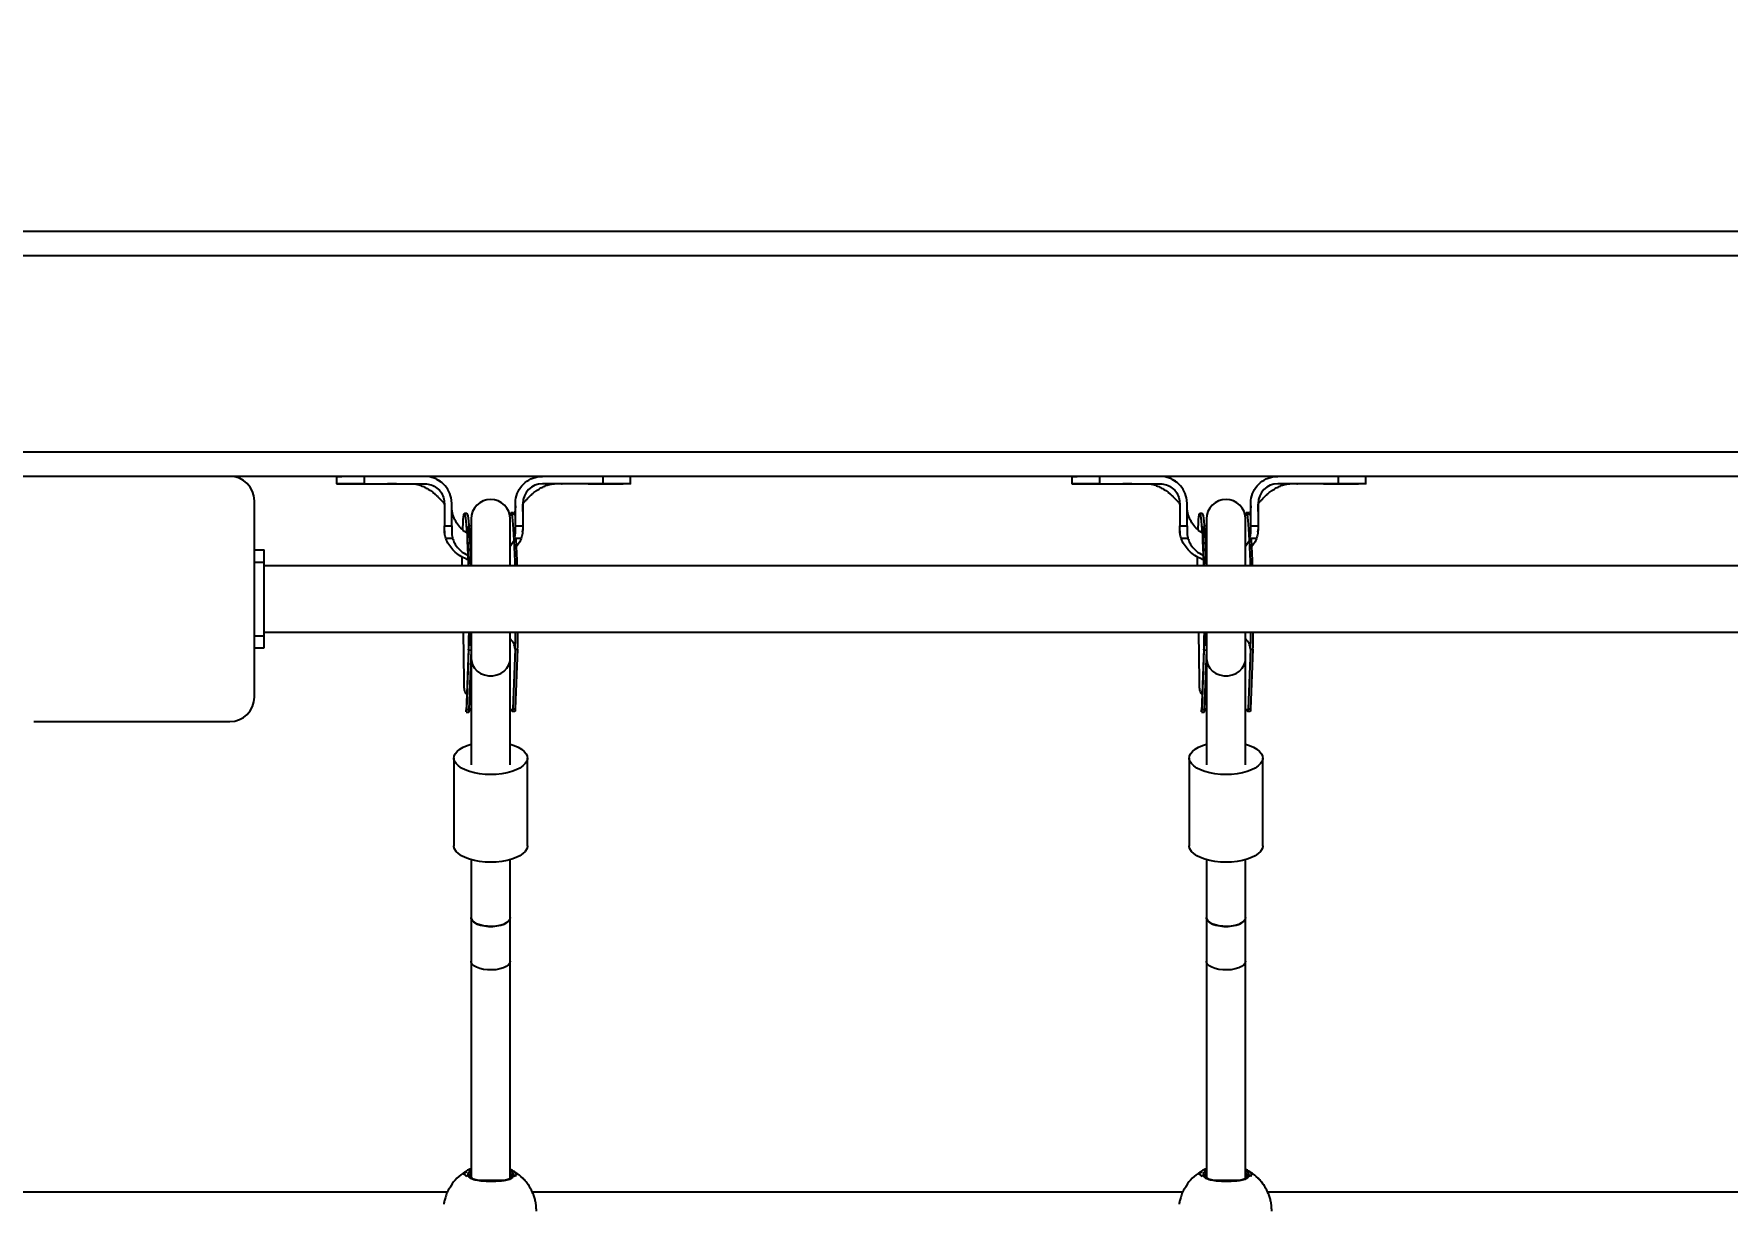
# Model space of a CAD drawing. Header units: millimetres. Extents: x -3362 to 2982, y -2844 to 2289.
# Drawn here: x 142 to 833, y 342 to 819 of the extents above; entities that cross this region are included whole.
import ezdxf

# ---------------------------------------------------------------- set-up
doc = ezdxf.new("R2010")
doc.units = ezdxf.units.MM
doc.layers.add('DIKOM_ОБЪЕКТ', color=7, linetype='Continuous')
doc.layers.add('DIKOM_РАЗМЕР_ЗОНА', color=7, linetype='Continuous')
doc.styles.add('style1', font='arial.ttf', dxfattribs={"width": 0.8})
doc.dimstyles.new('1-50', dxfattribs={"dimtxt": 300, "dimasz": 200, "dimexe": 100, "dimexo": 0, "dimgap": 100, "dimtad": 1, "dimdec": 0, "dimtxsty": 'style1', "dimcen": 0, "dimclrd": 7, "dimclre": 7, "dimadec": 1, "dimazin": 2, "dimtfac": 1, "dimtdec": 0, "dimtmove": 0, "dimatfit": 3, "dimfxl": 0, "dimlwd": 25, "dimlwe": 18, "dimarcsym": 0})

# ---------------------------------------------------------------- blocks, each defined once
blk = doc.blocks.new('*D1')
at = {"layer": 'Defpoints', "color": 0, "transparency": 16777216}
for p in [(-2911.71, 2288.6), (542, 2288.6), (182.22, -2211.4)]:
    blk.add_point(p, dxfattribs=at)
at = {"layer": 'DIKOM_РАЗМЕР_ЗОНА', "color": 7, "lineweight": 18, "transparency": 16777216}
for p, q in [((542, 2288.6), (-3011.71, 2288.6)), ((182.22, -2211.4), (-3011.71, -2211.4))]:
    blk.add_line(p, q, dxfattribs=at)
at = {"layer": 'DIKOM_РАЗМЕР_ЗОНА', "color": 7, "lineweight": 25, "transparency": 16777216}
blk.add_line((-2911.71, -2011.4), (-2911.71, 2088.6), dxfattribs=at)
at = {"layer": 'DIKOM_РАЗМЕР_ЗОНА', "color": 7, "transparency": 16777216}
for points in [[(-2945.05, 2088.6), (-2878.38, 2088.6), (-2911.71, 2288.6)], [(-2945.05, -2011.4), (-2878.38, -2011.4), (-2911.71, -2211.4)]]:
    blk.add_solid(points, dxfattribs=at)
at = {"layer": 'DIKOM_РАЗМЕР_ЗОНА', "color": 0, "transparency": 16777216, "insert": (-3164.89, 38.6), "char_height": 300, "attachment_point": 5, "rotation": 90, "style": 'style1'}
blk.add_mtext('4500', dxfattribs=at)

msp = doc.modelspace()

# ---------------------------------------------------------------- linework, layer by layer
at = {"layer": 'DIKOM_ОБЪЕКТ'}
for p, q in [((-1117.78, 738.6), (1482.22, 738.6)), ((1482.22, 728.6), (-1117.78, 728.6)), ((-1117.78, 648.6), (1482.22, 648.6)), ((142.22, 638.6), (-877.78, 638.6)), ((222.22, 638.6), (142.22, 638.6)), ((1242.22, 638.6), (222.22, 638.6)), ((265.69, 638.6), (265.69, 635.6)), ((265.69, 635.6), (270.96, 635.6)), ((272.28, 635.6), (269.17, 635.6)), ((272.05, 635.6), (269.81, 635.6)), ((276.97, 638.6), (276.97, 635.6)), ((276.97, 635.6), (301.69, 635.6)), ((308.42, 636.3), (306.66, 637.35)), ((309.12, 635.64), (308.79, 635.94)), ((374.4, 635.6), (349.69, 635.6)), ((373.18, 635.6), (379.81, 635.6)), ((374.4, 638.6), (374.4, 635.6)), ((374.58, 635.6), (374.97, 635.6)), ((379.88, 635.6), (382.61, 635.6)), ((385.69, 635.6), (385.69, 638.6)), ((565.69, 638.6), (565.69, 635.6)), ((565.69, 635.6), (570.96, 635.6)), ((572.28, 635.6), (569.17, 635.6)), ((572.05, 635.6), (569.81, 635.6)), ((576.97, 638.6), (576.97, 635.6)), ((576.97, 635.6), (601.69, 635.6)), ((608.42, 636.3), (606.66, 637.35)), ((609.12, 635.64), (608.79, 635.94)), ((674.4, 635.6), (649.69, 635.6)), ((673.18, 635.6), (679.81, 635.6)), ((674.4, 638.6), (674.4, 635.6)), ((674.58, 635.6), (674.97, 635.6)), ((679.88, 635.6), (682.61, 635.6)), ((685.69, 635.6), (685.69, 638.6)), ((232.22, 548.6), (232.22, 628.6)), ((309.69, 627.6), (309.69, 626.6)), ((309.69, 626.6), (309.69, 618.46)), ((312.69, 626.6), (312.69, 627.6)), ((312.69, 618.46), (312.69, 626.6)), ((318.88, 623.44), (317.88, 623.42)), ((337.86, 623.76), (336.86, 623.74)), ((338.69, 626.6), (338.69, 627.6)), ((338.69, 618.46), (338.69, 626.6)), ((341.69, 627.6), (341.69, 626.6)), ((341.69, 626.6), (341.69, 618.46)), ((609.69, 627.6), (609.69, 626.6)), ((609.69, 626.6), (609.69, 618.46)), ((612.69, 626.6), (612.69, 627.6)), ((612.69, 618.46), (612.69, 626.6)), ((618.88, 623.44), (617.88, 623.42)), ((637.86, 623.76), (636.86, 623.74)), ((638.69, 626.6), (638.69, 627.6)), ((638.69, 618.46), (638.69, 626.6)), ((641.69, 627.6), (641.69, 626.6)), ((641.69, 626.6), (641.69, 618.46)), ((309.69, 618.46), (312.69, 618.46)), ((309.77, 616.34), (309.78, 615.77)), ((320.59, 614.71), (319.89, 615.03)), ((320.59, 621.23), (320.59, 602.1)), ((336.59, 602.1), (336.59, 621.23)), ((338.69, 618.46), (341.69, 618.46)), ((341.63, 615.97), (341.64, 616.75)), ((341.64, 616.25), (341.65, 616.95)), ((609.69, 618.46), (612.69, 618.46)), ((609.77, 616.34), (609.78, 615.77)), ((620.59, 614.71), (619.89, 615.03)), ((620.59, 621.23), (620.59, 602.1)), ((636.59, 602.1), (636.59, 621.23)), ((638.69, 618.46), (641.69, 618.46)), ((641.63, 615.97), (641.64, 616.75)), ((641.64, 616.25), (641.65, 616.95)), ((232.22, 608.6), (236.22, 608.6)), ((236.22, 603.6), (236.22, 608.6)), ((313.07, 613.25), (310.35, 613.25)), ((336.59, 610.15), (337.89, 612.17)), ((341.02, 613.25), (339, 613.25)), ((613.07, 613.25), (610.35, 613.25)), ((636.59, 610.15), (637.89, 612.17)), ((641.02, 613.25), (639, 613.25)), ((232.22, 603.6), (236.22, 603.6)), ((236.22, 573.6), (236.22, 603.6)), ((1228.22, 602.1), (236.22, 602.1)), ((320.32, 606.14), (320.59, 606.04)), ((320.59, 604.22), (320.38, 604.29)), ((620.32, 606.14), (620.59, 606.04)), ((620.59, 604.22), (620.38, 604.29)), ((232.22, 573.6), (236.22, 573.6)), ((236.22, 575.1), (1228.22, 575.1)), ((236.22, 568.6), (236.22, 573.6)), ((317.33, 575.1), (317.58, 555.24)), ((320.59, 575.1), (320.59, 564.4)), ((336.59, 564.4), (336.59, 575.1)), ((617.33, 575.1), (617.58, 555.24)), ((620.59, 575.1), (620.59, 564.4)), ((636.59, 564.4), (636.59, 575.1)), ((232.22, 568.6), (236.22, 568.6)), ((319.6, 568.32), (318.6, 542.57)), ((319.6, 567.78), (318.66, 543.47)), ((319.6, 568.32), (319.6, 567.78)), ((319.6, 567.78), (320.59, 567.79)), ((320.59, 567.68), (319.66, 543.49)), ((338.58, 568.1), (337.64, 543.79)), ((338.58, 568.1), (339.58, 568.11)), ((339.58, 568.11), (338.64, 543.81)), ((619.59, 568.32), (618.6, 542.57)), ((619.6, 567.78), (618.66, 543.47)), ((619.59, 568.32), (619.6, 567.78)), ((619.6, 567.78), (620.59, 567.79)), ((620.59, 567.68), (619.66, 543.49)), ((638.58, 568.1), (637.64, 543.79)), ((638.58, 568.1), (639.58, 568.11)), ((639.58, 568.11), (638.64, 543.81)), ((320.59, 564.4), (320.59, 520.95)), ((336.59, 520.95), (336.59, 564.4)), ((620.59, 564.4), (620.59, 520.95)), ((636.59, 520.95), (636.59, 564.4)), ((318.61, 542.47), (319.61, 542.49)), ((318.66, 543.47), (319.66, 543.49)), ((337.48, 542.79), (338.48, 542.81)), ((337.64, 543.79), (338.64, 543.81)), ((618.61, 542.47), (619.61, 542.49)), ((618.66, 543.47), (619.66, 543.49)), ((637.48, 542.79), (638.48, 542.81)), ((637.64, 543.79), (638.64, 543.81)), ((142.22, 538.6), (222.22, 538.6)), ((313.59, 523.69), (313.59, 487.92)), ((343.59, 487.92), (343.59, 523.69)), ((613.59, 523.69), (613.59, 487.92)), ((643.59, 487.92), (643.59, 523.69)), ((320.59, 482.24), (320.59, 458.6)), ((336.59, 458.6), (336.59, 482.24)), ((620.59, 482.24), (620.59, 458.6)), ((636.59, 458.6), (636.59, 482.24)), ((320.59, 458.6), (320.59, 440.83)), ((336.59, 440.83), (336.59, 458.6)), ((620.59, 458.6), (620.59, 440.83)), ((636.59, 440.83), (636.59, 458.6)), ((320.59, 440.83), (320.59, 352.54)), ((336.59, 352.35), (336.59, 440.83)), ((620.59, 440.83), (620.59, 352.54)), ((636.59, 352.35), (636.59, 440.83)), ((320.13, 353.19), (320.12, 353.38)), ((337.09, 353.06), (337.06, 353.14)), ((337.57, 354.3), (337.85, 353.53)), ((620.13, 353.19), (620.12, 353.38)), ((637.09, 353.06), (637.06, 353.14)), ((637.57, 354.3), (637.85, 353.53)), ((310.93, 346.6), (45.59, 346.6)), ((312.11, 348.62), (312.03, 348.36)), ((312.38, 349.25), (312.2, 348.96)), ((312.27, 349.11), (312.22, 348.95)), ((333.53, 351.39), (324.2, 351.39)), ((610.93, 346.6), (345.59, 346.6)), ((612.11, 348.62), (612.03, 348.36)), ((612.38, 349.25), (612.2, 348.96)), ((612.27, 349.11), (612.22, 348.95)), ((633.53, 351.39), (624.2, 351.39)), ((910.93, 346.6), (645.59, 346.6))]:
    msp.add_line(p, q, dxfattribs=at)
at = {"layer": 'DIKOM_ОБЪЕКТ', "flags": 128}
for points in [[(317.2, 616.87), (317.23, 617.66), (317.32, 619.44), (317.42, 620.91), (317.53, 622.06), (317.65, 622.86), (317.78, 623.31), (317.91, 623.41), (318.05, 623.16), (318.2, 622.55), (318.35, 621.59), (318.5, 620.3), (318.64, 618.69), (318.79, 616.78), (318.93, 614.59), (319.06, 612.14), (319.19, 609.46), (319.31, 606.59), (319.42, 603.56), (319.46, 602.1)], [(318.88, 623.44), (318.91, 623.43), (319.05, 623.17), (319.2, 622.57), (319.35, 621.61), (319.5, 620.32), (319.64, 618.71), (319.79, 616.8), (319.93, 614.6), (320.06, 612.16), (320.19, 609.48), (320.31, 606.61), (320.42, 603.58), (320.46, 602.1)], [(336.51, 622.39), (336.63, 623.18), (336.76, 623.63), (336.89, 623.73), (337.03, 623.48), (337.18, 622.87), (337.33, 621.91), (337.48, 620.62), (337.63, 619.01), (337.77, 617.1), (337.91, 614.91), (338.05, 612.46), (338.17, 609.78), (338.29, 606.91), (338.4, 603.88), (338.45, 602.1)], [(617.2, 616.87), (617.23, 617.66), (617.32, 619.44), (617.42, 620.91), (617.53, 622.06), (617.65, 622.86), (617.77, 623.31), (617.91, 623.41), (618.05, 623.16), (618.2, 622.55), (618.35, 621.59), (618.5, 620.3), (618.64, 618.69), (618.79, 616.78), (618.93, 614.59), (619.06, 612.14), (619.19, 609.46), (619.31, 606.59), (619.42, 603.56), (619.46, 602.1)], [(618.88, 623.44), (618.91, 623.43), (619.05, 623.17), (619.2, 622.57), (619.35, 621.61), (619.5, 620.32), (619.64, 618.71), (619.79, 616.8), (619.93, 614.6), (620.06, 612.16), (620.19, 609.48), (620.31, 606.61), (620.42, 603.58), (620.46, 602.1)], [(636.51, 622.39), (636.63, 623.18), (636.76, 623.63), (636.89, 623.73), (637.03, 623.48), (637.18, 622.87), (637.33, 621.91), (637.48, 620.62), (637.63, 619.01), (637.77, 617.1), (637.91, 614.91), (638.05, 612.46), (638.17, 609.78), (638.29, 606.91), (638.4, 603.88), (638.45, 602.1)], [(317.02, 602.1), (317.01, 604.91), (317.02, 605.75)], [(617.02, 602.1), (617.01, 604.91), (617.02, 605.75)], [(320.59, 564.4), (320.7, 563.24), (321.16, 561.75), (321.97, 560.38), (323.09, 559.2), (324.47, 558.26), (326.04, 557.61), (327.73, 557.28), (329.46, 557.28), (331.15, 557.61), (332.72, 558.26), (334.09, 559.2), (335.21, 560.38), (336.02, 561.75), (336.49, 563.24), (336.59, 564.4)], [(620.59, 564.4), (620.7, 563.24), (621.16, 561.75), (621.97, 560.38), (623.09, 559.2), (624.47, 558.26), (626.04, 557.61), (627.73, 557.28), (629.46, 557.28), (631.15, 557.61), (632.72, 558.26), (634.09, 559.2), (635.21, 560.38), (636.02, 561.75), (636.49, 563.24), (636.59, 564.4)], [(328.59, 516.99), (326.3, 517.06), (324.07, 517.3), (321.94, 517.68), (319.96, 518.21), (318.19, 518.86), (316.66, 519.63), (315.41, 520.49), (314.48, 521.43), (313.87, 522.42), (313.6, 523.44), (313.69, 524.46), (314.13, 525.47), (314.9, 526.44), (316, 527.34), (317.39, 528.16), (319.05, 528.87), (320.59, 529.37)], [(336.59, 529.37), (338.14, 528.87), (339.79, 528.16), (341.18, 527.34), (342.28, 526.44), (343.06, 525.47), (343.49, 524.46), (343.58, 523.44), (343.32, 522.42), (342.71, 521.43), (341.77, 520.49), (340.52, 519.63), (338.99, 518.86), (337.22, 518.21), (335.25, 517.68), (333.12, 517.3), (330.88, 517.06), (328.59, 516.99)], [(628.59, 516.99), (626.3, 517.06), (624.07, 517.3), (621.94, 517.68), (619.96, 518.21), (618.19, 518.86), (616.66, 519.63), (615.41, 520.49), (614.48, 521.43), (613.87, 522.42), (613.6, 523.44), (613.69, 524.46), (614.13, 525.47), (614.9, 526.44), (616, 527.34), (617.39, 528.16), (619.05, 528.87), (620.59, 529.37)], [(636.59, 529.37), (638.14, 528.87), (639.79, 528.16), (641.18, 527.34), (642.28, 526.44), (643.06, 525.47), (643.49, 524.46), (643.58, 523.44), (643.32, 522.42), (642.71, 521.43), (641.77, 520.49), (640.52, 519.63), (638.99, 518.86), (637.22, 518.21), (635.25, 517.68), (633.12, 517.3), (630.88, 517.06), (628.59, 516.99)], [(328.59, 481.21), (326.3, 481.29), (324.07, 481.52), (321.94, 481.91), (319.96, 482.43), (318.19, 483.08), (316.66, 483.85), (315.41, 484.71), (314.48, 485.65), (313.87, 486.64), (313.6, 487.66), (313.59, 487.92)], [(343.59, 487.92), (343.58, 487.66), (343.32, 486.64), (342.71, 485.65), (341.77, 484.71), (340.52, 483.85), (338.99, 483.08), (337.22, 482.43), (335.25, 481.91), (333.12, 481.52), (330.88, 481.29), (328.59, 481.21)], [(628.59, 481.21), (626.3, 481.29), (624.07, 481.52), (621.94, 481.91), (619.96, 482.43), (618.19, 483.08), (616.66, 483.85), (615.41, 484.71), (614.48, 485.65), (613.87, 486.64), (613.6, 487.66), (613.59, 487.92)], [(643.59, 487.92), (643.58, 487.66), (643.32, 486.64), (642.71, 485.65), (641.77, 484.71), (640.52, 483.85), (638.99, 483.08), (637.22, 482.43), (635.25, 481.91), (633.12, 481.52), (630.88, 481.29), (628.59, 481.21)], [(320.59, 458.6), (320.7, 458.02), (321.16, 457.27), (321.97, 456.59), (323.09, 456), (324.47, 455.53), (326.04, 455.21), (327.73, 455.04), (329.46, 455.04), (331.15, 455.21), (332.72, 455.53), (334.09, 456), (335.21, 456.59), (336.02, 457.27), (336.49, 458.02), (336.59, 458.6)], [(336.59, 458.6), (336.41, 457.83), (335.85, 457.1), (334.96, 456.43), (333.77, 455.87), (332.34, 455.44), (330.73, 455.15), (329.03, 455.03), (327.3, 455.07), (325.63, 455.28), (324.1, 455.64), (322.78, 456.14), (321.74, 456.75), (321.01, 457.46), (320.64, 458.21), (320.59, 458.6)], [(620.59, 458.6), (620.7, 458.02), (621.16, 457.27), (621.97, 456.59), (623.09, 456), (624.47, 455.53), (626.04, 455.21), (627.73, 455.04), (629.46, 455.04), (631.15, 455.21), (632.72, 455.53), (634.09, 456), (635.21, 456.59), (636.02, 457.27), (636.49, 458.02), (636.59, 458.6)], [(636.59, 458.6), (636.41, 457.83), (635.85, 457.1), (634.96, 456.43), (633.77, 455.87), (632.34, 455.44), (630.73, 455.15), (629.03, 455.03), (627.3, 455.07), (625.63, 455.28), (624.1, 455.64), (622.78, 456.14), (621.74, 456.75), (621.01, 457.46), (620.64, 458.21), (620.59, 458.6)], [(336.59, 440.83), (336.41, 440.06), (335.85, 439.33), (334.96, 438.66), (333.77, 438.1), (332.34, 437.67), (330.73, 437.38), (329.03, 437.26), (327.3, 437.3), (325.63, 437.5), (324.1, 437.87), (322.78, 438.37), (321.74, 438.98), (321.01, 439.69), (320.64, 440.44), (320.59, 440.83)], [(636.59, 440.83), (636.41, 440.06), (635.85, 439.33), (634.96, 438.66), (633.77, 438.1), (632.34, 437.67), (630.73, 437.38), (629.03, 437.26), (627.3, 437.3), (625.63, 437.5), (624.1, 437.87), (622.78, 438.37), (621.74, 438.98), (621.01, 439.69), (620.64, 440.44), (620.59, 440.83)]]:
    msp.add_lwpolyline(points, dxfattribs=at)
at = {"layer": 'DIKOM_ОБЪЕКТ'}
for centre, radius, start, end in [((222.22, 628.6), 10, 0, 90), ((349.69, 627.6), 8, 90.00082, 180.00004), ((649.69, 627.6), 8, 90.00045, 179.99955), ((328.59, 621.23), 8, 0, 180), ((628.59, 621.23), 8, 0, 180), ((336.61, 622.8), 1.58, 2.09196, 37.47149), ((636.61, 622.8), 1.58, 2.10033, 37.44972), ((-140.41, 588.32), 480.06, 1.64527, 3.03468), ((160.18, 588.34), 479.47, 1.64443, 3.03552), ((21.22, 578.12), 298.56, 358.01564, 359.42093), ((58.72, 578), 280.03, 357.97355, 359.40632), ((60.22, 578.01), 279.53, 357.97181, 359.40372), ((321.22, 578.12), 298.56, 358.01564, 359.42093), ((359.6, 577.98), 279.16, 357.97032, 359.4076), ((360.15, 578), 279.6, 357.97297, 359.40451), ((332.1, 567.59), 6.5, 4.44838, 46.27101), ((632.1, 567.59), 6.5, 4.44838, 46.27101), ((222.22, 548.6), 10, 270, 0), ((328.27, 338.86), 19, 122.66758, 147.36927), ((328.38, 338.93), 18.59, 120.58092, 125.63752), ((328.73, 338.69), 17.54, 122.24616, 125.041), ((328.56, 338.81), 17.41, 54.94361, 57.76039), ((328.45, 338.93), 18.59, 54.36248, 59.41908), ((328.25, 338.86), 19, 32.63073, 57.33242), ((628.27, 338.86), 19, 122.66679, 147.37005), ((628.38, 338.93), 18.59, 120.58092, 125.63752), ((628.66, 338.81), 17.41, 122.23961, 125.05639), ((628.49, 338.69), 17.54, 54.959, 57.75384), ((628.45, 338.93), 18.59, 54.36248, 59.41908), ((628.25, 338.86), 18.99, 32.62902, 57.33413)]:
    msp.add_arc(centre, radius, start, end, dxfattribs=at)
for points, knots in [([(265.7, 638.6), (265.75, 638.6), (265.84, 638.6), (266.61, 638.6), (267.51, 638.6), (267.93, 638.6)], [0, 0, 0, 0, 0.340107, 0.690669, 1, 1, 1, 1]), ([(276.97, 635.6), (276.89, 635.6), (276.47, 635.6), (274.76, 635.6), (272.34, 635.6), (269.81, 635.6), (267.97, 635.6), (266.63, 635.6), (265.82, 635.6), (265.74, 635.6), (265.71, 635.6)], [0, 0, 0, 0, 0.012373, 0.06189, 0.261123, 0.409634, 0.562454, 0.710964, 0.863782, 1, 1, 1, 1]), ([(270.96, 635.6), (271.35, 635.6), (272.13, 635.6), (273.34, 635.6), (273.96, 635.6)], [0, 0, 0, 0, 0.492056, 1, 1, 1, 1]), ([(271.32, 635.6), (272.44, 635.6), (274.77, 635.6), (277.26, 635.6), (278.56, 635.6)], [0, 0, 0, 0, 0.478155, 1, 1, 1, 1]), ([(276.58, 635.6), (277.51, 635.6), (279.47, 635.6), (281.98, 635.6), (283.29, 635.6)], [0, 0, 0, 0, 0.477468, 1, 1, 1, 1]), ([(290.14, 635.6), (290.15, 635.6), (290.22, 635.6), (289.84, 635.6), (289, 635.6), (287.83, 635.6), (286.91, 635.6), (286.49, 635.6)], [0, 0, 0, 0, 0.06425, 0.306799, 0.549339, 0.791884, 1, 1, 1, 1]), ([(296.5, 635.58), (296.58, 635.58), (296.73, 635.58), (296.9, 635.58), (296.98, 635.58)], [0, 0, 0, 0, 0.49808, 1, 1, 1, 1]), ([(296.82, 635.6), (297.18, 635.58), (297.88, 635.53), (299.7, 635.05), (301.45, 634.34), (302.87, 633.57), (303.97, 632.87), (304.89, 632.22), (305.77, 631.5), (306.72, 630.64), (307.62, 629.6), (308.5, 628.83), (309.09, 628.14), (309.5, 627.63), (309.59, 627.38), (309.61, 627.32), (309.63, 627.28), (309.64, 627.26), (309.65, 627.22), (309.67, 627.13), (309.67, 627.07), (309.69, 627.02), (309.69, 626.72), (309.69, 626.61), (309.69, 626.56)], [0, 0, 0, 0, 0.150023, 0.285114, 0.400986, 0.491058, 0.549651, 0.595442, 0.65344, 0.72144, 0.788227, 0.84491, 0.895827, 0.920026, 0.924452, 0.92612, 0.927576, 0.929023, 0.930603, 0.93441, 0.957287, 0.976122, 0.990796, 1, 1, 1, 1]), ([(312.69, 627.6), (312.69, 627.68), (312.68, 628.11), (312.56, 629.77), (311.76, 632.53), (309.54, 635.6), (306.44, 637.74), (303.65, 638.54), (302.05, 638.59), (301.69, 638.6)], [0, 0, 0, 0, 0.014806, 0.074109, 0.290036, 0.505965, 0.720943, 0.936008, 1, 1, 1, 1]), ([(301.69, 635.6), (301.91, 635.59), (303.03, 635.56), (305.02, 635.03), (307.29, 633.52), (308.93, 631.33), (309.62, 629.23), (309.67, 627.97), (309.69, 627.6)], [0, 0, 0, 0, 0.054127, 0.268331, 0.482533, 0.697284, 0.911982, 1, 1, 1, 1]), ([(308.91, 635.89), (308.85, 635.95), (308.73, 636.05), (308.62, 636.14), (308.57, 636.18)], [0, 0, 0, 0, 0.500186, 1, 1, 1, 1]), ([(338.69, 627.6), (338.69, 627.68), (338.69, 628.11), (338.81, 629.76), (339.61, 632.51), (341.8, 635.57), (344.88, 637.72), (347.69, 638.53), (349.3, 638.59), (349.69, 638.6)], [0, 0, 0, 0, 0.014806, 0.074106, 0.288779, 0.503464, 0.718042, 0.93309, 1, 1, 1, 1]), ([(341.69, 624.29), (341.69, 624.25), (341.69, 624.17), (341.69, 624.36), (341.69, 625.01), (341.69, 625.74), (341.69, 626.29), (341.69, 626.8), (341.69, 627.06), (341.71, 627.13), (341.71, 627.17), (341.73, 627.24), (341.74, 627.28), (341.75, 627.3), (341.77, 627.34), (341.79, 627.4), (341.89, 627.64), (342.29, 628.15), (342.93, 628.87), (343.85, 629.72), (344.78, 630.75), (345.72, 631.6), (346.55, 632.26), (347.42, 632.88), (348.51, 633.57), (349.95, 634.35), (351.71, 635.06), (353.56, 635.54), (354.28, 635.58), (354.66, 635.6)], [0, 0, 0, 0, 0.038804, 0.073969, 0.124841, 0.172223, 0.205994, 0.22786, 0.241699, 0.254338, 0.268538, 0.271437, 0.272634, 0.273737, 0.274875, 0.276184, 0.279637, 0.298265, 0.337813, 0.388348, 0.446675, 0.494111, 0.533656, 0.567927, 0.614048, 0.684939, 0.776098, 0.882282, 1, 1, 1, 1]), ([(357.53, 635.58), (357.58, 635.58), (357.68, 635.58), (357.77, 635.58), (357.82, 635.58)], [0, 0, 0, 0, 0.499601, 1, 1, 1, 1]), ([(364.91, 635.6), (364.86, 635.6), (364.31, 635.6), (363.33, 635.6), (362.14, 635.6), (361.42, 635.6), (361.11, 635.6), (361.19, 635.6), (361.2, 635.6)], [0, 0, 0, 0, 0.02217, 0.263628, 0.505088, 0.746545, 0.988, 1, 1, 1, 1]), ([(368.37, 635.6), (369.67, 635.6), (372.17, 635.6), (374.12, 635.6), (375.06, 635.6)], [0, 0, 0, 0, 0.522448, 1, 1, 1, 1]), ([(385.67, 635.6), (385.67, 635.6), (385.76, 635.6), (385.41, 635.6), (384.55, 635.6), (383.12, 635.6), (381.18, 635.6), (378.41, 635.6), (375.91, 635.6), (374.4, 635.6)], [0, 0, 0, 0, 0.012296, 0.165144, 0.313683, 0.466529, 0.615069, 0.767915, 1, 1, 1, 1]), ([(565.7, 638.6), (565.75, 638.6), (565.84, 638.6), (566.61, 638.6), (567.51, 638.6), (567.93, 638.6)], [0, 0, 0, 0, 0.340107, 0.690673, 1, 1, 1, 1]), ([(576.97, 635.6), (576.89, 635.6), (576.47, 635.6), (574.76, 635.6), (572.34, 635.6), (569.81, 635.6), (567.97, 635.6), (566.63, 635.6), (565.82, 635.6), (565.74, 635.6), (565.71, 635.6)], [0, 0, 0, 0, 0.012377, 0.061895, 0.261123, 0.409634, 0.562453, 0.710964, 0.863783, 1, 1, 1, 1]), ([(570.96, 635.6), (571.35, 635.6), (572.13, 635.6), (573.34, 635.6), (573.96, 635.6)], [0, 0, 0, 0, 0.492056, 1, 1, 1, 1]), ([(571.32, 635.6), (572.44, 635.6), (574.77, 635.6), (577.26, 635.6), (578.56, 635.6)], [0, 0, 0, 0, 0.47816, 1, 1, 1, 1]), ([(576.58, 635.6), (577.51, 635.6), (579.47, 635.6), (581.98, 635.6), (583.29, 635.6)], [0, 0, 0, 0, 0.477468, 1, 1, 1, 1]), ([(590.14, 635.6), (590.15, 635.6), (590.22, 635.6), (589.84, 635.6), (589, 635.6), (587.83, 635.6), (586.91, 635.6), (586.49, 635.6)], [0, 0, 0, 0, 0.06425, 0.306792, 0.549341, 0.791885, 1, 1, 1, 1]), ([(596.5, 635.58), (596.58, 635.58), (596.73, 635.58), (596.9, 635.58), (596.98, 635.58)], [0, 0, 0, 0, 0.49808, 1, 1, 1, 1]), ([(596.82, 635.6), (597.18, 635.58), (597.88, 635.53), (599.7, 635.05), (601.45, 634.34), (602.87, 633.57), (603.97, 632.87), (604.89, 632.22), (605.77, 631.5), (606.72, 630.64), (607.62, 629.6), (608.5, 628.83), (609.09, 628.14), (609.5, 627.63), (609.59, 627.38), (609.61, 627.32), (609.63, 627.28), (609.64, 627.26), (609.65, 627.22), (609.67, 627.13), (609.67, 627.07), (609.69, 627.02), (609.69, 626.72), (609.69, 626.61), (609.69, 626.56)], [0, 0, 0, 0, 0.150023, 0.285116, 0.400986, 0.491061, 0.549653, 0.595442, 0.653442, 0.721442, 0.788229, 0.844912, 0.895827, 0.920025, 0.924452, 0.926119, 0.927575, 0.929024, 0.930603, 0.93441, 0.957287, 0.976122, 0.990796, 1, 1, 1, 1]), ([(612.69, 627.6), (612.69, 627.68), (612.68, 628.11), (612.56, 629.77), (611.76, 632.53), (609.54, 635.6), (606.44, 637.74), (603.65, 638.54), (602.05, 638.59), (601.69, 638.6)], [0, 0, 0, 0, 0.014806, 0.074109, 0.290039, 0.505969, 0.720949, 0.936015, 1, 1, 1, 1]), ([(601.69, 635.6), (601.91, 635.59), (603.03, 635.56), (605.02, 635.03), (607.29, 633.52), (608.93, 631.33), (609.62, 629.23), (609.67, 627.97), (609.69, 627.6)], [0, 0, 0, 0, 0.054127, 0.268332, 0.482527, 0.697284, 0.911981, 1, 1, 1, 1]), ([(608.91, 635.89), (608.85, 635.95), (608.73, 636.05), (608.62, 636.14), (608.57, 636.18)], [0, 0, 0, 0, 0.500187, 1, 1, 1, 1]), ([(638.69, 627.6), (638.69, 627.68), (638.69, 628.11), (638.81, 629.76), (639.61, 632.51), (641.8, 635.57), (644.88, 637.72), (647.69, 638.53), (649.3, 638.59), (649.69, 638.6)], [0, 0, 0, 0, 0.014806, 0.074105, 0.288776, 0.503464, 0.718036, 0.933083, 1, 1, 1, 1]), ([(641.69, 624.29), (641.69, 624.25), (641.69, 624.17), (641.69, 624.36), (641.69, 625.01), (641.69, 625.74), (641.69, 626.29), (641.69, 626.8), (641.69, 627.06), (641.71, 627.13), (641.71, 627.17), (641.73, 627.24), (641.74, 627.28), (641.75, 627.3), (641.77, 627.34), (641.79, 627.4), (641.89, 627.64), (642.29, 628.15), (642.93, 628.87), (643.85, 629.72), (644.78, 630.75), (645.72, 631.6), (646.55, 632.26), (647.42, 632.88), (648.51, 633.57), (649.95, 634.35), (651.71, 635.06), (653.56, 635.54), (654.28, 635.58), (654.66, 635.6)], [0, 0, 0, 0, 0.038804, 0.073969, 0.124841, 0.172223, 0.205994, 0.22786, 0.241699, 0.254339, 0.268538, 0.271438, 0.272634, 0.273737, 0.274875, 0.276184, 0.279636, 0.298265, 0.337813, 0.388348, 0.446677, 0.494113, 0.533656, 0.567927, 0.614048, 0.684939, 0.776098, 0.882282, 1, 1, 1, 1]), ([(657.53, 635.58), (657.58, 635.58), (657.68, 635.58), (657.77, 635.58), (657.82, 635.58)], [0, 0, 0, 0, 0.499401, 1, 1, 1, 1]), ([(664.91, 635.6), (664.86, 635.6), (664.31, 635.6), (663.33, 635.6), (662.14, 635.6), (661.42, 635.6), (661.11, 635.6), (661.19, 635.6), (661.2, 635.6)], [0, 0, 0, 0, 0.022189, 0.263645, 0.505089, 0.746544, 0.988001, 1, 1, 1, 1]), ([(668.37, 635.6), (669.67, 635.6), (672.17, 635.6), (674.12, 635.6), (675.06, 635.6)], [0, 0, 0, 0, 0.522448, 1, 1, 1, 1]), ([(685.67, 635.6), (685.67, 635.6), (685.76, 635.6), (685.41, 635.6), (684.55, 635.6), (683.12, 635.6), (681.18, 635.6), (678.41, 635.6), (675.91, 635.6), (674.4, 635.6)], [0, 0, 0, 0, 0.012296, 0.165143, 0.313683, 0.466532, 0.615072, 0.767919, 1, 1, 1, 1]), ([(319.08, 615.41), (318.33, 615.91), (316.8, 616.94), (314.97, 619.07), (313.59, 621.55), (312.92, 623.83), (312.72, 625.45), (312.69, 626.21), (312.69, 626.51), (312.69, 626.61)], [0, 0, 0, 0, 0.200564, 0.407241, 0.617149, 0.828015, 0.930526, 0.97751, 1, 1, 1, 1]), ([(338.69, 626.65), (338.68, 626.22), (338.66, 625.37), (338.46, 624.12), (338.26, 623.21), (338.09, 622.74), (338.06, 622.65)], [0, 0, 0, 0, 0.315155, 0.628468, 0.934419, 1, 1, 1, 1]), ([(619.08, 615.41), (618.33, 615.91), (616.8, 616.94), (614.97, 619.07), (613.59, 621.55), (612.92, 623.83), (612.72, 625.45), (612.69, 626.21), (612.69, 626.51), (612.69, 626.61)], [0, 0, 0, 0, 0.200571, 0.407241, 0.617149, 0.828017, 0.930526, 0.97751, 1, 1, 1, 1]), ([(638.69, 626.65), (638.68, 626.22), (638.66, 625.37), (638.46, 624.12), (638.26, 623.21), (638.09, 622.74), (638.06, 622.65)], [0, 0, 0, 0, 0.315154, 0.628462, 0.934419, 1, 1, 1, 1]), ([(309.69, 617.38), (309.69, 617.47), (309.69, 617.83), (309.69, 618.19), (309.69, 618.46)], [0, 0, 0, 0, 0.256371, 1, 1, 1, 1]), ([(310.35, 613.25), (310.16, 613.91), (309.76, 615.25), (309.71, 616.66), (309.69, 617.38)], [0, 0, 0, 0, 0.491614, 1, 1, 1, 1]), ([(312.69, 618.46), (312.69, 618.38), (312.69, 617.95), (312.69, 616.87), (312.63, 615.19), (312.92, 613.9), (313.07, 613.25)], [0, 0, 0, 0, 0.048385, 0.24192, 0.617111, 1, 1, 1, 1]), ([(319.29, 617.99), (319.27, 617.98), (319.19, 617.98), (319.12, 617.62), (319.05, 616.84), (319.07, 615.3), (319.14, 613.33), (319.25, 610.98), (319.37, 608.37), (319.49, 605.49), (319.56, 603.3), (319.59, 602.1)], [0, 0, 0, 0, 0.026877, 0.096705, 0.233973, 0.36761, 0.496953, 0.62141, 0.741495, 0.858549, 1, 1, 1, 1]), ([(320.58, 618.22), (320.57, 618.23), (320.39, 618.43), (320.34, 618.47), (320.32, 618.39), (320.32, 618.39)], [0, 0, 0, 0, 0.068747, 0.975727, 1, 1, 1, 1]), ([(338.42, 613.75), (338.48, 613.99), (338.61, 614.56), (338.68, 615.32), (338.69, 616.51), (338.69, 617.5), (338.69, 618.32), (338.69, 618.46)], [0, 0, 0, 0, 0.159712, 0.374418, 0.481638, 0.910641, 1, 1, 1, 1]), ([(341.69, 617.38), (341.66, 616.68), (341.61, 615.27), (341.22, 613.93), (341.02, 613.25)], [0, 0, 0, 0, 0.492171, 1, 1, 1, 1]), ([(341.69, 618.46), (341.69, 618.37), (341.69, 618.01), (341.69, 617.65), (341.69, 617.38)], [0, 0, 0, 0, 0.256358, 1, 1, 1, 1]), ([(609.69, 617.38), (609.69, 617.47), (609.69, 617.83), (609.69, 618.19), (609.69, 618.46)], [0, 0, 0, 0, 0.256371, 1, 1, 1, 1]), ([(610.35, 613.25), (610.16, 613.91), (609.76, 615.25), (609.71, 616.66), (609.69, 617.38)], [0, 0, 0, 0, 0.491614, 1, 1, 1, 1]), ([(612.69, 618.46), (612.69, 618.38), (612.69, 617.95), (612.69, 616.87), (612.63, 615.19), (612.92, 613.9), (613.07, 613.25)], [0, 0, 0, 0, 0.048385, 0.24192, 0.617111, 1, 1, 1, 1]), ([(619.29, 617.99), (619.27, 617.98), (619.19, 617.98), (619.12, 617.62), (619.05, 616.84), (619.07, 615.3), (619.14, 613.33), (619.25, 610.98), (619.37, 608.37), (619.49, 605.49), (619.56, 603.3), (619.59, 602.1)], [0, 0, 0, 0, 0.026877, 0.096705, 0.233973, 0.36761, 0.496953, 0.62141, 0.741495, 0.858549, 1, 1, 1, 1]), ([(620.58, 618.22), (620.57, 618.23), (620.39, 618.43), (620.34, 618.47), (620.32, 618.39), (620.32, 618.39)], [0, 0, 0, 0, 0.068762, 0.975727, 1, 1, 1, 1]), ([(638.42, 613.75), (638.48, 613.99), (638.61, 614.56), (638.68, 615.32), (638.69, 616.51), (638.69, 617.5), (638.69, 618.32), (638.69, 618.46)], [0, 0, 0, 0, 0.159717, 0.37442, 0.48164, 0.910641, 1, 1, 1, 1]), ([(641.69, 617.38), (641.66, 616.68), (641.61, 615.27), (641.22, 613.93), (641.02, 613.25)], [0, 0, 0, 0, 0.492174, 1, 1, 1, 1]), ([(641.69, 618.46), (641.69, 618.37), (641.69, 618.01), (641.69, 617.65), (641.69, 617.38)], [0, 0, 0, 0, 0.256358, 1, 1, 1, 1]), ([(319.51, 604.58), (319.19, 604.69), (317.92, 605.1), (315.88, 606.27), (313.6, 608.06), (311.81, 610.21), (310.82, 611.99), (310.43, 613.04), (310.35, 613.25)], [0, 0, 0, 0, 0.077489, 0.305942, 0.534196, 0.740658, 0.946895, 1, 1, 1, 1]), ([(313.07, 613.25), (313.28, 612.67), (313.85, 611.08), (315.66, 608.8), (317.68, 607.07), (319.13, 606.58), (319.45, 606.47)], [0, 0, 0, 0, 0.193199, 0.527406, 0.897088, 1, 1, 1, 1]), ([(341.02, 613.25), (340.86, 612.81), (340.42, 611.64), (339.64, 610.65), (339.15, 610.03)], [0, 0, 0, 0, 0.375907, 1, 1, 1, 1]), ([(619.51, 604.58), (619.19, 604.69), (617.92, 605.1), (615.88, 606.27), (613.6, 608.06), (611.81, 610.21), (610.82, 611.99), (610.43, 613.04), (610.35, 613.25)], [0, 0, 0, 0, 0.077481, 0.305943, 0.534198, 0.740656, 0.946895, 1, 1, 1, 1]), ([(613.07, 613.25), (613.28, 612.67), (613.85, 611.08), (615.66, 608.8), (617.68, 607.07), (619.13, 606.58), (619.45, 606.47)], [0, 0, 0, 0, 0.193199, 0.527415, 0.897099, 1, 1, 1, 1]), ([(641.02, 613.25), (640.86, 612.81), (640.42, 611.64), (639.64, 610.65), (639.15, 610.03)], [0, 0, 0, 0, 0.375907, 1, 1, 1, 1]), ([(319.89, 575.1), (319.88, 574.15), (319.85, 572.09), (319.79, 570.43), (319.76, 569.53)], [0, 0, 0, 0, 0.458864, 1, 1, 1, 1]), ([(619.89, 575.1), (619.88, 574.15), (619.85, 572.09), (619.79, 570.43), (619.76, 569.53)], [0, 0, 0, 0, 0.458864, 1, 1, 1, 1]), ([(317.58, 555.24), (317.59, 554.68), (317.61, 553.55), (317.69, 551.98), (317.96, 550.77), (318.36, 550.08), (318.76, 549.97), (318.89, 549.93)], [0, 0, 0, 0, 0.227085, 0.454226, 0.678883, 0.894393, 1, 1, 1, 1]), ([(617.58, 555.24), (617.59, 554.68), (617.61, 553.55), (617.69, 551.98), (617.96, 550.77), (618.36, 550.08), (618.76, 549.97), (618.89, 549.93)], [0, 0, 0, 0, 0.227086, 0.454229, 0.678884, 0.8944, 1, 1, 1, 1]), ([(318.61, 542.57), (318.61, 542.62), (318.62, 542.73), (318.65, 543.2), (318.66, 543.47)], [0, 0, 0, 0, 0.4368, 1, 1, 1, 1]), ([(319.61, 542.51), (319.61, 542.5), (319.61, 542.41), (319.74, 542.76), (320.06, 543.38), (320.45, 543.92), (320.59, 544.12)], [0, 0, 0, 0, 0.034147, 0.419009, 0.784836, 1, 1, 1, 1]), ([(319.66, 543.49), (319.64, 543.17), (319.61, 542.72), (319.61, 542.65), (319.61, 542.62)], [0, 0, 0, 0, 0.703391, 1, 1, 1, 1]), ([(336.59, 543.83), (336.63, 543.78), (336.95, 543.4), (337.26, 542.94), (337.52, 542.71), (337.6, 542.97), (337.63, 543.52), (337.64, 543.79)], [0, 0, 0, 0, 0.037358, 0.288359, 0.523573, 0.764085, 1, 1, 1, 1]), ([(338.64, 543.81), (338.63, 543.51), (338.61, 542.93), (338.52, 542.86), (338.48, 542.83)], [0, 0, 0, 0, 0.523105, 1, 1, 1, 1]), ([(618.61, 542.57), (618.61, 542.62), (618.62, 542.73), (618.65, 543.2), (618.66, 543.47)], [0, 0, 0, 0, 0.436801, 1, 1, 1, 1]), ([(619.61, 542.51), (619.61, 542.5), (619.61, 542.41), (619.74, 542.76), (620.06, 543.38), (620.45, 543.92), (620.59, 544.12)], [0, 0, 0, 0, 0.034147, 0.419009, 0.784836, 1, 1, 1, 1]), ([(619.66, 543.49), (619.64, 543.17), (619.61, 542.72), (619.61, 542.65), (619.61, 542.62)], [0, 0, 0, 0, 0.70339, 1, 1, 1, 1]), ([(636.59, 543.83), (636.63, 543.78), (636.95, 543.4), (637.26, 542.94), (637.52, 542.71), (637.6, 542.97), (637.63, 543.52), (637.64, 543.79)], [0, 0, 0, 0, 0.037358, 0.288359, 0.523575, 0.764085, 1, 1, 1, 1]), ([(638.64, 543.81), (638.63, 543.51), (638.61, 542.93), (638.52, 542.86), (638.48, 542.83)], [0, 0, 0, 0, 0.523105, 1, 1, 1, 1]), ([(317.55, 354.04), (317.73, 353.96), (318.11, 353.8), (318.47, 353.31), (318.66, 353.06)], [0, 0, 0, 0, 0.49657, 1, 1, 1, 1]), ([(318.66, 353.06), (318.48, 353.3), (318.11, 353.79), (317.74, 353.96), (317.55, 354.04)], [0, 0, 0, 0, 0.496486, 1, 1, 1, 1]), ([(320.59, 356.2), (320.25, 356.06), (319.31, 355.68), (318.47, 355.13), (317.93, 354.78)], [0, 0, 0, 0, 0.368011, 1, 1, 1, 1]), ([(319.37, 353.53), (319.36, 353.57), (319.3, 353.94), (319.51, 354.34), (319.7, 354.69)], [0, 0, 0, 0, 0.112863, 1, 1, 1, 1]), ([(320.1, 353.22), (320.1, 353.23), (320.09, 353.3), (320.01, 353.42), (319.87, 353.55), (319.7, 353.61), (319.53, 353.61), (319.43, 353.57), (319.38, 353.54), (319.37, 353.53)], [0, 0, 0, 0, 0.031897, 0.241297, 0.444904, 0.634331, 0.810301, 0.980093, 1, 1, 1, 1]), ([(319.37, 353.53), (319.42, 353.56), (319.51, 353.6), (319.68, 353.61), (319.83, 353.57), (319.97, 353.47), (320.07, 353.33), (320.12, 353.19), (320.13, 353.09), (320.13, 353.06)], [0, 0, 0, 0, 0.145323, 0.290705, 0.434655, 0.582131, 0.738501, 0.906106, 1, 1, 1, 1]), ([(337.85, 353.53), (337.75, 353.16), (337.55, 352.39), (335.91, 351.61), (333.71, 351.21), (331.18, 351.03), (328.43, 350.98), (325.36, 351.08), (322.66, 351.4), (320.64, 352.01), (319.62, 352.77), (319.43, 353.33), (319.37, 353.53)], [0, 0, 0, 0, 0.111435, 0.22936, 0.339014, 0.410112, 0.51671, 0.623256, 0.729395, 0.834804, 0.941414, 1, 1, 1, 1]), ([(319.7, 354.69), (319.72, 354.78), (319.79, 355.1), (320.26, 355.41), (320.59, 355.63)], [0, 0, 0, 0, 0.283645, 1, 1, 1, 1]), ([(320.59, 354.62), (320.56, 354.59), (320.09, 354.19), (320.12, 353.76), (320.14, 353.37)], [0, 0, 0, 0, 0.071291, 1, 1, 1, 1]), ([(328.76, 351.14), (328.69, 351.14), (328.08, 351.13), (326.91, 351.17), (325.33, 351.26), (323.87, 351.42), (322.6, 351.65), (321.57, 351.95), (320.8, 352.32), (320.33, 352.74), (320.13, 353.01), (320.13, 353.17), (320.13, 353.2)], [0, 0, 0, 0, 0.014273, 0.137218, 0.259476, 0.380698, 0.501411, 0.620167, 0.738561, 0.856338, 0.978306, 1, 1, 1, 1]), ([(337.06, 353.03), (337.06, 352.97), (337.05, 352.79), (336.85, 352.51), (336.36, 352.14), (335.58, 351.8), (334.52, 351.53), (333.24, 351.34), (331.79, 351.21), (330.27, 351.14), (329.24, 351.14), (328.76, 351.14)], [0, 0, 0, 0, 0.050536, 0.174304, 0.287661, 0.408264, 0.52849, 0.647393, 0.76978, 0.891361, 1, 1, 1, 1]), ([(338.43, 354.88), (338.32, 354.96), (337.75, 355.36), (337.11, 355.66), (336.59, 355.9)], [0, 0, 0, 0, 0.191096, 1, 1, 1, 1]), ([(336.59, 355.41), (336.95, 355.15), (337.45, 354.78), (337.55, 354.41), (337.57, 354.3)], [0, 0, 0, 0, 0.711236, 1, 1, 1, 1]), ([(337.06, 353.14), (337.07, 353.49), (337.07, 353.89), (336.64, 354.29), (336.59, 354.34)], [0, 0, 0, 0, 0.884617, 1, 1, 1, 1]), ([(337.85, 353.53), (337.8, 353.56), (337.71, 353.6), (337.54, 353.61), (337.39, 353.57), (337.25, 353.47), (337.15, 353.33), (337.1, 353.19), (337.09, 353.09), (337.09, 353.06)], [0, 0, 0, 0, 0.145316, 0.290801, 0.43464, 0.58211, 0.738539, 0.9061, 1, 1, 1, 1]), ([(337.09, 353.06), (337.1, 353.12), (337.11, 353.25), (337.21, 353.42), (337.35, 353.55), (337.52, 353.61), (337.69, 353.61), (337.79, 353.57), (337.84, 353.54), (337.85, 353.53)], [0, 0, 0, 0, 0.17768, 0.355526, 0.528451, 0.689333, 0.838896, 0.982999, 1, 1, 1, 1]), ([(347.27, 338.86), (347.24, 339.68), (347.19, 340.85), (346.92, 342.56), (346.58, 344.01), (346.02, 345.71), (345.25, 347.44), (344.26, 349.18), (343.05, 350.86), (341.61, 352.43), (340.07, 353.81), (338.95, 354.55), (338.43, 354.88)], [0, 0, 0, 0, 0.129771, 0.183154, 0.271803, 0.364325, 0.464038, 0.568646, 0.677253, 0.789167, 0.9039, 1, 1, 1, 1]), ([(338.56, 353.06), (338.68, 353.3), (338.92, 353.79), (339.16, 353.96), (339.28, 354.04)], [0, 0, 0, 0, 0.496485, 1, 1, 1, 1]), ([(339.28, 354.04), (339.16, 353.96), (338.92, 353.8), (338.68, 353.31), (338.56, 353.06)], [0, 0, 0, 0, 0.496569, 1, 1, 1, 1]), ([(617.55, 354.04), (617.73, 353.96), (618.11, 353.8), (618.47, 353.31), (618.66, 353.06)], [0, 0, 0, 0, 0.49657, 1, 1, 1, 1]), ([(618.66, 353.06), (618.48, 353.3), (618.11, 353.79), (617.74, 353.96), (617.55, 354.04)], [0, 0, 0, 0, 0.496486, 1, 1, 1, 1]), ([(620.59, 356.2), (620.25, 356.06), (619.31, 355.68), (618.47, 355.13), (617.93, 354.78)], [0, 0, 0, 0, 0.368011, 1, 1, 1, 1]), ([(619.37, 353.53), (619.36, 353.57), (619.3, 353.94), (619.51, 354.34), (619.7, 354.69)], [0, 0, 0, 0, 0.112863, 1, 1, 1, 1]), ([(620.1, 353.22), (620.1, 353.23), (620.09, 353.3), (620.01, 353.42), (619.87, 353.55), (619.7, 353.61), (619.53, 353.61), (619.43, 353.57), (619.38, 353.54), (619.37, 353.53)], [0, 0, 0, 0, 0.031893, 0.241268, 0.444851, 0.634256, 0.810334, 0.979985, 1, 1, 1, 1]), ([(619.37, 353.53), (619.42, 353.56), (619.51, 353.6), (619.68, 353.61), (619.83, 353.57), (619.97, 353.47), (620.07, 353.33), (620.12, 353.19), (620.13, 353.09), (620.13, 353.06)], [0, 0, 0, 0, 0.145316, 0.290801, 0.43464, 0.58211, 0.738539, 0.9061, 1, 1, 1, 1]), ([(637.85, 353.53), (637.75, 353.16), (637.55, 352.39), (635.91, 351.61), (633.71, 351.21), (631.18, 351.03), (628.43, 350.98), (625.36, 351.08), (622.66, 351.4), (620.64, 352.01), (619.62, 352.77), (619.43, 353.33), (619.37, 353.53)], [0, 0, 0, 0, 0.111435, 0.229361, 0.339014, 0.410113, 0.516711, 0.623257, 0.729393, 0.834802, 0.941414, 1, 1, 1, 1]), ([(619.7, 354.69), (619.72, 354.78), (619.79, 355.1), (620.26, 355.41), (620.59, 355.63)], [0, 0, 0, 0, 0.283645, 1, 1, 1, 1]), ([(620.59, 354.62), (620.56, 354.59), (620.09, 354.19), (620.12, 353.76), (620.14, 353.37)], [0, 0, 0, 0, 0.071275, 1, 1, 1, 1]), ([(628.76, 351.14), (628.69, 351.14), (628.08, 351.13), (626.91, 351.17), (625.33, 351.26), (623.87, 351.42), (622.6, 351.65), (621.57, 351.95), (620.8, 352.32), (620.33, 352.74), (620.13, 353.01), (620.13, 353.17), (620.13, 353.2)], [0, 0, 0, 0, 0.014273, 0.137226, 0.259484, 0.380705, 0.501418, 0.620167, 0.738565, 0.856338, 0.978306, 1, 1, 1, 1]), ([(637.06, 353.03), (637.06, 352.97), (637.05, 352.79), (636.85, 352.51), (636.36, 352.14), (635.58, 351.8), (634.52, 351.53), (633.24, 351.34), (631.79, 351.21), (630.27, 351.14), (629.24, 351.14), (628.76, 351.14)], [0, 0, 0, 0, 0.050537, 0.174305, 0.287663, 0.408262, 0.528489, 0.647399, 0.769779, 0.89136, 1, 1, 1, 1]), ([(638.43, 354.88), (638.32, 354.96), (637.75, 355.36), (637.11, 355.66), (636.59, 355.9)], [0, 0, 0, 0, 0.191133, 1, 1, 1, 1]), ([(636.59, 355.41), (636.95, 355.15), (637.45, 354.78), (637.55, 354.41), (637.57, 354.3)], [0, 0, 0, 0, 0.711232, 1, 1, 1, 1]), ([(637.06, 353.14), (637.07, 353.49), (637.07, 353.89), (636.64, 354.29), (636.59, 354.34)], [0, 0, 0, 0, 0.884618, 1, 1, 1, 1]), ([(637.85, 353.53), (637.8, 353.56), (637.71, 353.6), (637.54, 353.61), (637.39, 353.57), (637.25, 353.47), (637.15, 353.33), (637.1, 353.19), (637.09, 353.09), (637.09, 353.06)], [0, 0, 0, 0, 0.145323, 0.290705, 0.434655, 0.582131, 0.738501, 0.906106, 1, 1, 1, 1]), ([(637.09, 353.06), (637.1, 353.12), (637.11, 353.25), (637.21, 353.42), (637.35, 353.55), (637.52, 353.61), (637.69, 353.61), (637.79, 353.57), (637.84, 353.54), (637.85, 353.53)], [0, 0, 0, 0, 0.177695, 0.355555, 0.528411, 0.689409, 0.838874, 0.983091, 1, 1, 1, 1]), ([(647.27, 338.86), (647.24, 339.68), (647.19, 340.85), (646.92, 342.56), (646.58, 344.01), (646.02, 345.71), (645.25, 347.44), (644.26, 349.18), (643.05, 350.86), (641.61, 352.43), (640.07, 353.81), (638.95, 354.55), (638.43, 354.88)], [0, 0, 0, 0, 0.129772, 0.183155, 0.271804, 0.364324, 0.464037, 0.568646, 0.677257, 0.789171, 0.9039, 1, 1, 1, 1]), ([(638.56, 353.06), (638.68, 353.3), (638.92, 353.79), (639.16, 353.96), (639.28, 354.04)], [0, 0, 0, 0, 0.496486, 1, 1, 1, 1]), ([(639.28, 354.04), (639.16, 353.96), (638.92, 353.8), (638.68, 353.31), (638.56, 353.06)], [0, 0, 0, 0, 0.49657, 1, 1, 1, 1]), ([(312.2, 348.96), (311.97, 348.6), (311.34, 347.63), (310.59, 345.96), (309.98, 344.16), (309.63, 342.76), (309.52, 342), (309.48, 341.75)], [0, 0, 0, 0, 0.164454, 0.445202, 0.703316, 0.900349, 1, 1, 1, 1]), ([(612.2, 348.96), (611.97, 348.6), (611.34, 347.63), (610.59, 345.96), (609.98, 344.16), (609.63, 342.76), (609.52, 342), (609.48, 341.75)], [0, 0, 0, 0, 0.164453, 0.445205, 0.703318, 0.90035, 1, 1, 1, 1])]:
    msp.add_open_spline(points, degree=3, knots=knots, dxfattribs=at)

# ---------------------------------------------------------------- dimensions: what is measured, and where the dimension line sits
at = {"layer": 'DIKOM_РАЗМЕР_ЗОНА'}
dim = msp.add_linear_dim(base=(-2911.71, 2288.6), p1=(182.22, -2211.4), p2=(542, 2288.6), angle=90, dimstyle='1-50', dxfattribs=at)
dim.commit()
dim.dimension.update_dxf_attribs({"geometry": '*D1', "text_midpoint": (-2911.71, 38.6), "dimtype": 160})

doc.saveas('drawing.dxf')
